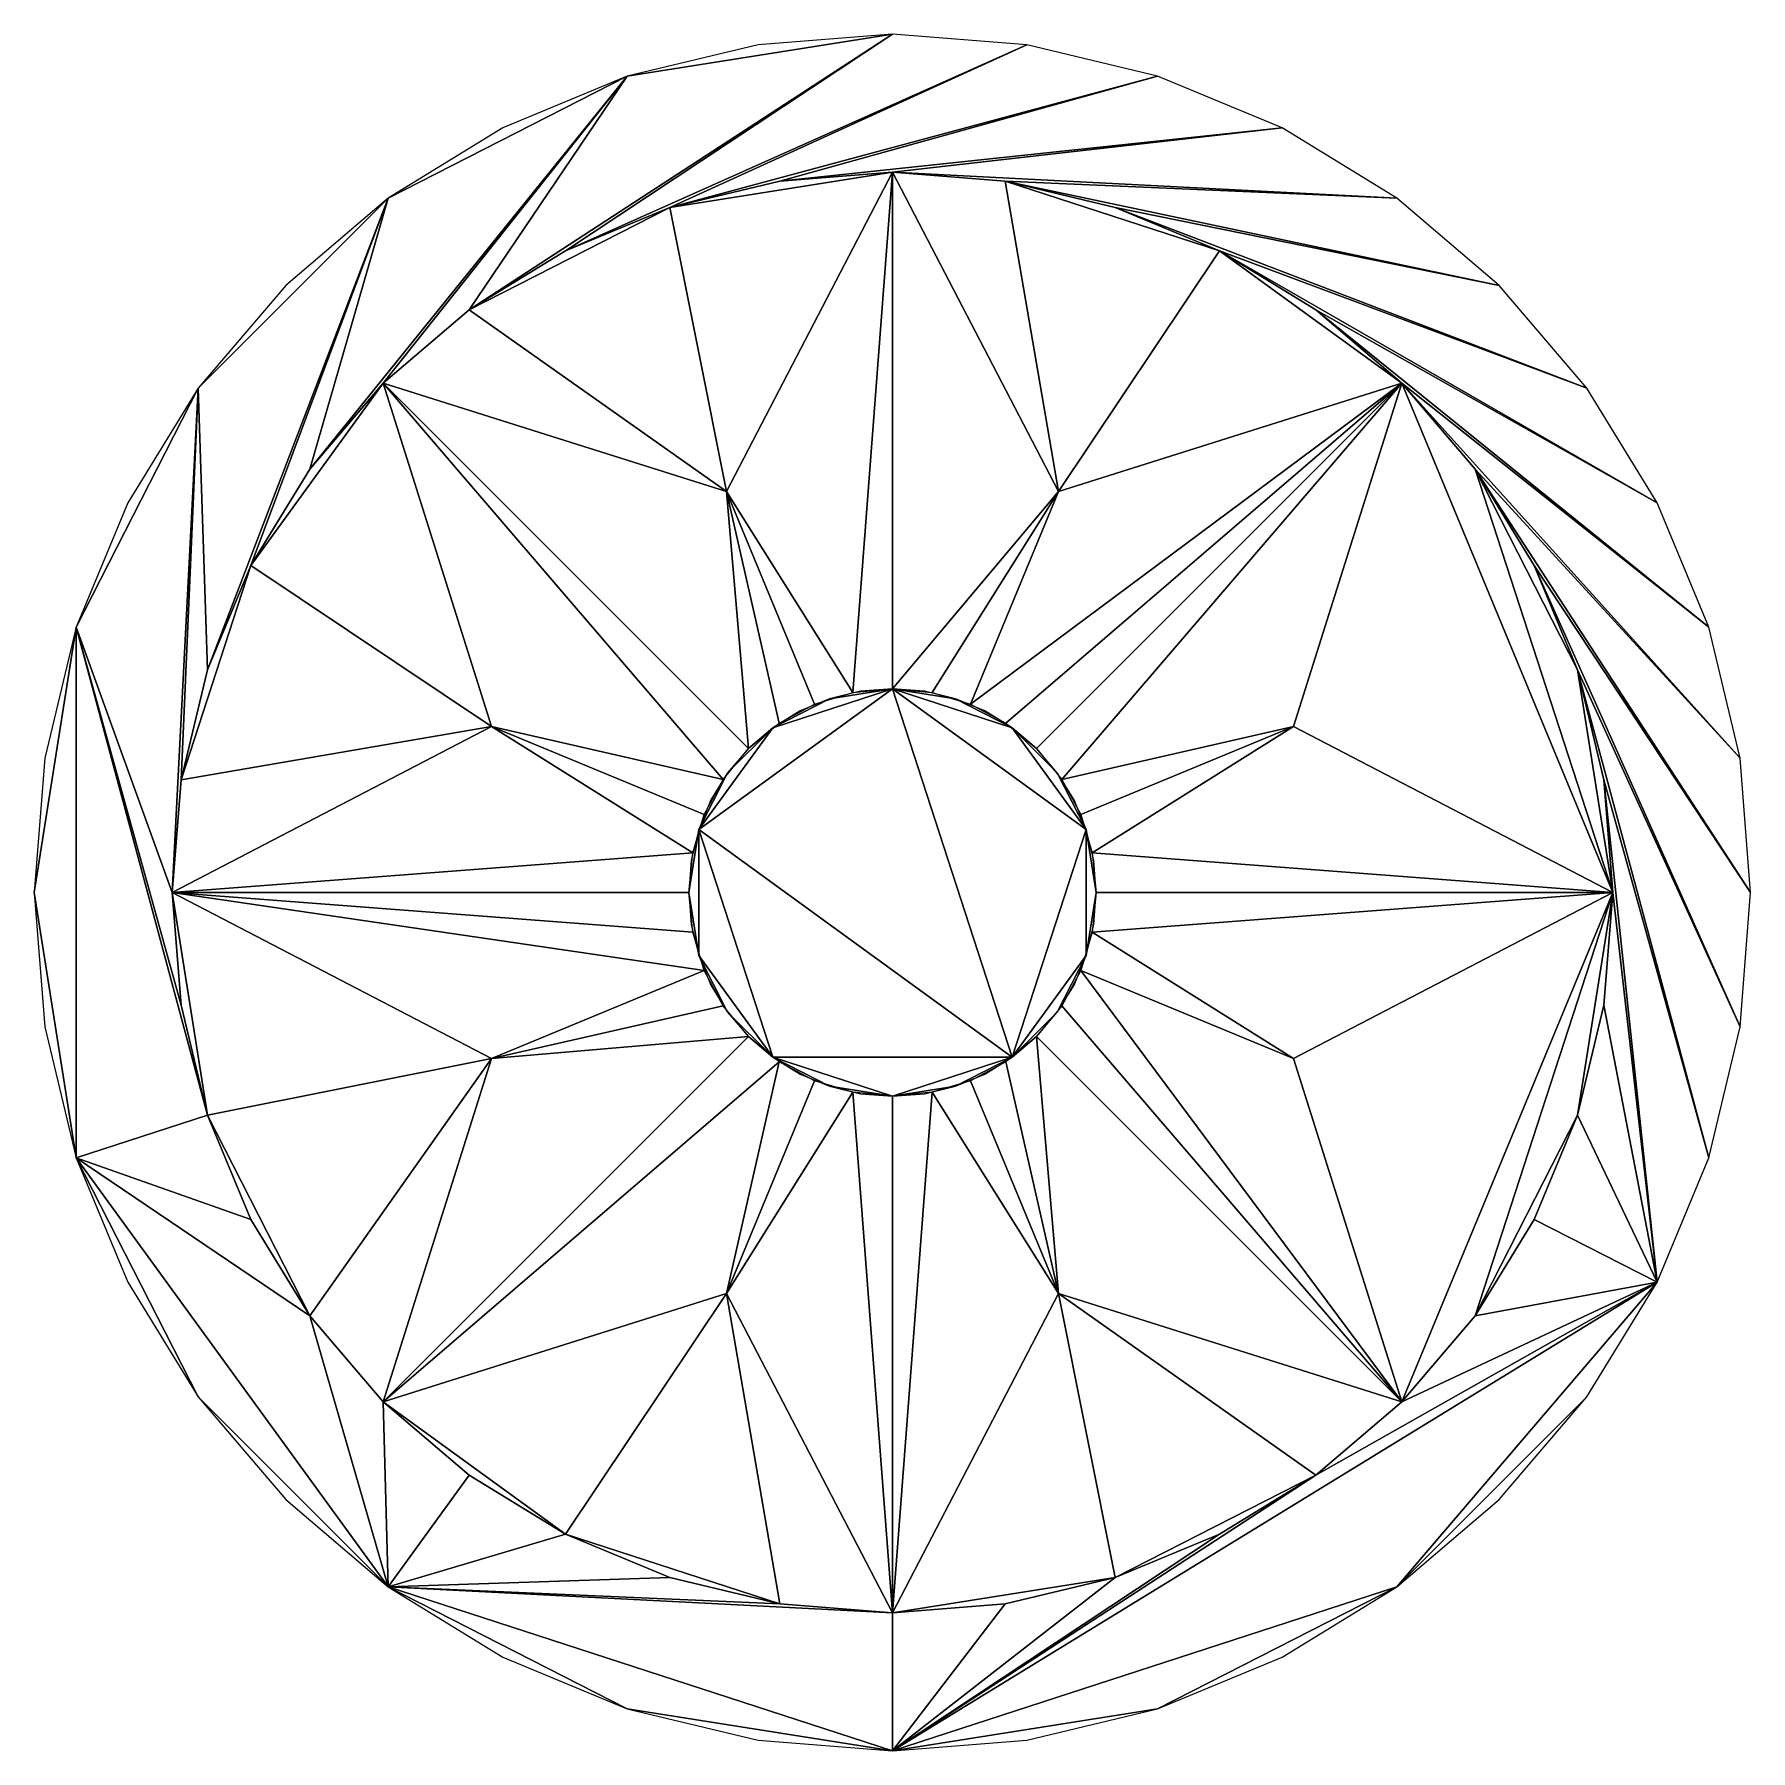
# Model space of a CAD drawing. Extents: x -1427565 to -601028, y -474674 to 219973.
# Drawn here: x -1427565 to -1424565, y 134367 to 137367 of the extents above; entities that cross this region are included whole.
import ezdxf

# ---------------------------------------------------------------- set-up
doc = ezdxf.new("R2010")
doc.units = 0
doc.header["$LTSCALE"] = 100
doc.header["$MEASUREMENT"] = 0
doc.layers.add('3D_MESH', color=7, linetype='CONTINUOUS')

msp = doc.modelspace()

# ---------------------------------------------------------------- meshes
at = {"layer": '3D_MESH', "color": 7}
mesh = msp.add_polyface(dxfattribs=at)
corners = [(-1425676.3, 134669.1), (-1425493.8, 134744.7), (-1426065.4, 134366.5), (-1425325.3, 134847.9), (-1424728.9, 135185.5), (-1425868.4, 134623), (-1426065.4, 134607.5), (-1425175.1, 134976.2), (-1425046.8, 135126.5), (-1426947.1, 134653), (-1426262.3, 134623), (-1426454.4, 134669.1), (-1426637, 134744.7), (-1426805.4, 134847.9), (-1426955.7, 134976.2), (-1427084, 135126.5), (-1424943.6, 135294.9), (-1424868, 135477.4), (-1425183.7, 134653), (-1427492, 135403), (-1427187.2, 135294.9), (-1427262.8, 135477.4), (-1427492, 136330), (-1427308.9, 135669.6), (-1427324.4, 135866.5), (-1427278.9, 136748.2), (-1427308.9, 136063.5), (-1427262.8, 136255.6), (-1426947.1, 137080), (-1427187.2, 136438.1), (-1427084, 136606.6), (-1426528.9, 137293.1), (-1426955.7, 136756.8), (-1426805.4, 136885.1), (-1426065.4, 137366.5), (-1424821.8, 135669.6), (-1424851.9, 134984.8), (-1425601.9, 134439.9), (-1426528.9, 134439.9), (-1427278.9, 134984.8), (-1427565.4, 135866.5), (-1427546.9, 136101.2), (-1427401.9, 136547.5), (-1427126, 136927.2), (-1426746.4, 137203), (-1426300, 137348), (-1426637, 136988.3), (-1425830.7, 137348), (-1426454.4, 137063.9), (-1425601.9, 137293.1), (-1426262.3, 137110.1), (-1425384.4, 137203), (-1426065.4, 137125.6), (-1425183.7, 137080), (-1425868.4, 137110.1), (-1425004.7, 136927.2), (-1425676.3, 137063.9), (-1424851.9, 136748.2), (-1425493.8, 136988.3), (-1424728.9, 136547.5), (-1425325.3, 136885.1), (-1424638.8, 136330), (-1425175.1, 136756.8), (-1424583.8, 136101.2), (-1425046.8, 136606.6), (-1424565.4, 135866.5), (-1424943.6, 136438.1), (-1424583.8, 135631.9), (-1424868, 136255.6), (-1424638.8, 135403), (-1424821.8, 136063.5), (-1424806.3, 135866.5), (-1425004.7, 134805.8), (-1425384.4, 134530), (-1425830.7, 134385), (-1426300, 134385), (-1426746.4, 134530), (-1427126, 134805.8), (-1427401.9, 135185.5), (-1427546.9, 135631.9)]
mesh.append_faces([[corners[k] for k in face] for face in [(2, 4, 3, 3), (6, 9, 2, 2), (2, 18, 4, 4), (15, 19, 9, 9), (21, 22, 19, 19), (24, 25, 22, 22), (27, 28, 25, 25), (30, 31, 28, 28), (33, 34, 31, 31), (2, 37, 18, 18), (9, 38, 2, 2), (19, 39, 9, 9), (22, 40, 19, 19)]], dxfattribs={"vtx0": -1, "vtx1": -1, "vtx2": -1, "vtx3": -1, "color": 7})
mesh.append_faces([[corners[k] for k in face] for face in [(2, 1, 0, 0), (2, 3, 1, 1), (4, 7, 3, 3), (4, 8, 7, 7), (4, 16, 8, 8), (4, 17, 16, 16), (4, 35, 17, 17), (18, 36, 4, 4), (46, 47, 34, 34), (48, 49, 47, 47), (50, 51, 49, 49), (52, 53, 51, 51), (54, 55, 53, 53), (56, 57, 55, 55), (58, 59, 57, 57), (60, 61, 59, 59), (62, 63, 61, 61), (64, 65, 63, 63), (66, 67, 65, 65), (68, 69, 67, 67), (70, 4, 69, 69), (4, 71, 35, 35), (4, 70, 71, 71)]], dxfattribs={"vtx0": -1, "vtx2": -1, "vtx3": -1, "color": 7})
mesh.append_faces([[corners[k] for k in face] for face in [(0, 5, 2, 2), (5, 6, 2, 2), (6, 10, 9, 9), (10, 11, 9, 9), (11, 12, 9, 9), (12, 13, 9, 9), (13, 14, 9, 9), (14, 15, 9, 9), (15, 20, 19, 19), (20, 21, 19, 19), (21, 23, 22, 22), (23, 24, 22, 22), (24, 26, 25, 25), (26, 27, 25, 25), (27, 29, 28, 28), (29, 30, 28, 28), (30, 32, 31, 31), (32, 33, 31, 31), (33, 46, 34, 34), (46, 48, 47, 47), (48, 50, 49, 49), (50, 52, 51, 51), (52, 54, 53, 53), (54, 56, 55, 55), (56, 58, 57, 57), (58, 60, 59, 59), (60, 62, 61, 61), (62, 64, 63, 63), (64, 66, 65, 65), (66, 68, 67, 67), (68, 70, 69, 69)]], dxfattribs={"vtx1": -1, "vtx2": -1, "vtx3": -1, "color": 7})
mesh.append_faces([[corners[k] for k in face] for face in [(22, 41, 40, 40), (25, 42, 22, 22), (28, 43, 25, 25), (31, 44, 28, 28), (34, 45, 31, 31), (18, 72, 36, 36), (37, 73, 18, 18), (2, 74, 37, 37), (38, 75, 2, 2), (9, 76, 38, 38), (39, 77, 9, 9), (19, 78, 39, 39), (40, 79, 19, 19)]], dxfattribs={"vtx2": -1, "vtx3": -1, "color": 7})
mesh = msp.add_polyface(dxfattribs=at)
corners = [(-1426263.2, 135570.4), (-1426201.7, 135537.5), (-1426355.7, 135165.5), (-1426955.7, 134976.2), (-1426317.2, 135614.7), (-1425769.3, 135668.7), (-1425736.4, 135730.2), (-1425175.1, 134976.2), (-1425813.6, 135614.7), (-1425364.4, 135576.2), (-1425716.1, 135936), (-1425736.4, 136002.8), (-1425364.4, 136156.9), (-1424806.3, 135866.5), (-1425709.3, 135866.5), (-1426414.6, 135797), (-1426394.4, 135730.2), (-1427324.4, 135866.5), (-1426421.5, 135866.5), (-1426766.4, 135576.2), (-1426361.5, 136064.3), (-1426394.4, 136002.8), (-1426766.4, 136156.9), (-1426955.7, 136756.8), (-1426317.2, 136118.3), (-1425867.5, 136162.6), (-1425929.1, 136195.5), (-1425175.1, 136756.8), (-1425813.6, 136118.3), (-1425775, 136567.5), (-1425995.9, 135517.3), (-1425929.1, 135537.5), (-1425775, 135165.5), (-1426065.4, 134607.5), (-1426065.4, 135510.4), (-1426134.9, 136215.8), (-1426355.7, 136567.5), (-1426065.4, 137125.6), (-1426065.4, 136222.6), (-1426201.7, 136195.5)]
mesh.append_faces([[corners[k] for k in face] for face in [(0, 3, 2, 2), (7, 6, 5, 5), (10, 13, 12, 12), (17, 16, 15, 15), (20, 23, 22, 22), (27, 26, 25, 25), (30, 33, 32, 32)]], dxfattribs={"vtx0": -1, "vtx2": -1, "vtx3": -1, "color": 7})
mesh.append_faces([[corners[k] for k in face] for face in [(37, 36, 35, 35)]], dxfattribs={"vtx1": -1, "vtx2": -1, "vtx3": -1, "color": 7})
mesh.append_faces([[corners[k] for k in face] for face in [(2, 1, 0, 0), (0, 4, 3, 3), (5, 8, 7, 7), (7, 9, 6, 6), (12, 11, 10, 10), (10, 14, 13, 13), (15, 18, 17, 17), (17, 19, 16, 16), (22, 21, 20, 20), (20, 24, 23, 23), (25, 28, 27, 27), (27, 29, 26, 26), (32, 31, 30, 30), (30, 34, 33, 33), (35, 38, 37, 37), (36, 39, 35, 35)]], dxfattribs={"vtx2": -1, "vtx3": -1, "color": 7})
mesh = msp.add_polyface(dxfattribs=at)
corners = [(-1426134.9, 135517.3), (-1426065.4, 135510.4), (-1426065.4, 134607.5), (-1426355.7, 135165.5), (-1426201.7, 135537.5), (-1425867.5, 135570.4), (-1425813.6, 135614.7), (-1425775, 135165.5), (-1425929.1, 135537.5), (-1425175.1, 134976.2), (-1426414.6, 135936), (-1426421.5, 135866.5), (-1427324.4, 135866.5), (-1426766.4, 136156.9), (-1426394.4, 136002.8), (-1426361.5, 135668.7), (-1426317.2, 135614.7), (-1426766.4, 135576.2), (-1426394.4, 135730.2), (-1426955.7, 134976.2), (-1425769.3, 136064.3), (-1425813.6, 136118.3), (-1425175.1, 136756.8), (-1425364.4, 136156.9), (-1425736.4, 136002.8), (-1426263.2, 136162.6), (-1426317.2, 136118.3), (-1426355.7, 136567.5), (-1426201.7, 136195.5), (-1426955.7, 136756.8), (-1425716.1, 135797), (-1425709.3, 135866.5), (-1424806.3, 135866.5), (-1425364.4, 135576.2), (-1425736.4, 135730.2), (-1425995.9, 136215.8), (-1426065.4, 136222.6), (-1425775, 136567.5), (-1425929.1, 136195.5), (-1426065.4, 137125.6)]
mesh.append_faces([[corners[k] for k in face] for face in [(0, 3, 2, 2), (7, 6, 5, 5), (10, 13, 12, 12), (17, 16, 15, 15), (20, 23, 22, 22), (27, 26, 25, 25), (30, 33, 32, 32), (37, 36, 35, 35)]], dxfattribs={"vtx0": -1, "vtx2": -1, "vtx3": -1, "color": 7})
mesh.append_faces([[corners[k] for k in face] for face in [(2, 1, 0, 0), (0, 4, 3, 3), (5, 8, 7, 7), (7, 9, 6, 6), (12, 11, 10, 10), (10, 14, 13, 13), (15, 18, 17, 17), (17, 19, 16, 16), (22, 21, 20, 20), (20, 24, 23, 23), (25, 28, 27, 27), (27, 29, 26, 26), (32, 31, 30, 30), (30, 34, 33, 33), (35, 38, 37, 37), (37, 39, 36, 36)]], dxfattribs={"vtx2": -1, "vtx3": -1, "color": 7})
mesh = msp.add_polyface(dxfattribs=at)
corners = [(-1425775, 136567.5), (-1425868.4, 137110.1), (-1425493.8, 136988.3), (-1425175.1, 136756.8), (-1426065.4, 137125.6), (-1425676.3, 137063.9), (-1425325.3, 136885.1), (-1425046.8, 136606.6), (-1424868, 136255.6), (-1424806.3, 135866.5), (-1424943.6, 136438.1), (-1424821.8, 136063.5), (-1425364.4, 136156.9), (-1426355.7, 136567.5), (-1426805.4, 136885.1), (-1426454.4, 137063.9), (-1426955.7, 136756.8), (-1426637, 136988.3), (-1426262.3, 137110.1), (-1426766.4, 136156.9), (-1427308.9, 136063.5), (-1427187.2, 136438.1), (-1427324.4, 135866.5), (-1427262.8, 136255.6), (-1427084, 136606.6), (-1426766.4, 135576.2), (-1427084, 135126.5), (-1427262.8, 135477.4), (-1426955.7, 134976.2), (-1427187.2, 135294.9), (-1427308.9, 135669.6), (-1426355.7, 135165.5), (-1426262.3, 134623), (-1426637, 134744.7), (-1426065.4, 134607.5), (-1426454.4, 134669.1), (-1426805.4, 134847.9), (-1425775, 135165.5), (-1425325.3, 134847.9), (-1425676.3, 134669.1), (-1425175.1, 134976.2), (-1425493.8, 134744.7), (-1425868.4, 134623), (-1424868, 135477.4), (-1425046.8, 135126.5), (-1425364.4, 135576.2), (-1424821.8, 135669.6), (-1424943.6, 135294.9), (-1426404.1, 135976.6), (-1426065.4, 136222.6), (-1425856.1, 135578.4), (-1425726.7, 135976.6), (-1426274.7, 135578.4), (-1426274.7, 136154.6), (-1425856.1, 136154.6), (-1425726.7, 135756.5), (-1426065.4, 135510.4), (-1426404.1, 135756.5), (-1426353.5, 136075.8), (-1426175.4, 136205.2), (-1425955.3, 136205.2), (-1425777.3, 136075.8), (-1425709.3, 135866.5), (-1425777.3, 135657.2), (-1425955.3, 135527.8), (-1426175.4, 135527.8), (-1426353.5, 135657.2), (-1426421.5, 135866.5), (-1426417.1, 135922.2), (-1426382.7, 136028.2), (-1426317.2, 136118.3), (-1426227, 136183.8), (-1426121.1, 136218.2), (-1426009.7, 136218.2), (-1425903.7, 136183.8), (-1425813.6, 136118.3), (-1425748.1, 136028.2), (-1425713.7, 135922.2), (-1425713.7, 135810.8), (-1425748.1, 135704.8), (-1425813.6, 135614.7), (-1425903.7, 135549.2), (-1426009.7, 135514.8), (-1426121.1, 135514.8), (-1426227, 135549.2), (-1426317.2, 135614.7), (-1426382.7, 135704.8), (-1426417.1, 135810.8)]
mesh.append_faces([[corners[k] for k in face] for face in [(2, 1, 0, 0), (9, 8, 7, 7), (15, 14, 13, 13), (21, 20, 19, 19), (27, 26, 25, 25), (33, 32, 31, 31), (39, 38, 37, 37), (44, 43, 9, 9), (50, 49, 48, 48), (50, 51, 49, 49), (48, 52, 50, 50), (49, 53, 48, 48), (51, 54, 49, 49), (50, 55, 51, 51), (52, 56, 50, 50), (48, 57, 52, 52), (53, 58, 48, 48), (49, 59, 53, 53), (54, 60, 49, 49), (51, 61, 54, 54), (55, 62, 51, 51), (50, 63, 55, 55), (56, 64, 50, 50), (52, 65, 56, 56), (57, 66, 52, 52), (48, 67, 57, 57)]], dxfattribs={"vtx0": -1, "vtx1": -1, "vtx2": -1, "vtx3": -1, "color": 7})
mesh.append_faces([[corners[k] for k in face] for face in [(9, 40, 44, 44)]], dxfattribs={"vtx0": -1, "vtx2": -1, "vtx3": -1, "color": 7})
mesh.append_faces([[corners[k] for k in face] for face in [(0, 3, 2, 2), (7, 3, 9, 9), (13, 4, 15, 15), (19, 16, 21, 21), (25, 22, 27, 27), (31, 28, 33, 33), (37, 34, 39, 39)]], dxfattribs={"vtx1": -1, "vtx2": -1, "vtx3": -1, "color": 7})
mesh.append_faces([[corners[k] for k in face] for face in [(1, 4, 0, 0), (2, 5, 1, 1), (3, 6, 2, 2), (8, 10, 7, 7), (9, 11, 8, 8), (3, 12, 9, 9), (14, 16, 13, 13), (15, 17, 14, 14), (4, 18, 15, 15), (20, 22, 19, 19), (21, 23, 20, 20), (16, 24, 21, 21), (26, 28, 25, 25), (27, 29, 26, 26), (22, 30, 27, 27), (32, 34, 31, 31), (33, 35, 32, 32), (28, 36, 33, 33), (38, 40, 37, 37), (39, 41, 38, 38), (34, 42, 39, 39), (9, 45, 40, 40), (43, 46, 9, 9), (44, 47, 43, 43), (48, 68, 67, 67), (58, 69, 48, 48), (53, 70, 58, 58), (59, 71, 53, 53), (49, 72, 59, 59), (60, 73, 49, 49), (54, 74, 60, 60), (61, 75, 54, 54), (51, 76, 61, 61), (62, 77, 51, 51), (55, 78, 62, 62), (63, 79, 55, 55), (50, 80, 63, 63), (64, 81, 50, 50), (56, 82, 64, 64), (65, 83, 56, 56), (52, 84, 65, 65), (66, 85, 52, 52), (57, 86, 66, 66), (67, 87, 57, 57)]], dxfattribs={"vtx2": -1, "vtx3": -1, "color": 7})

doc.saveas('drawing.dxf')
